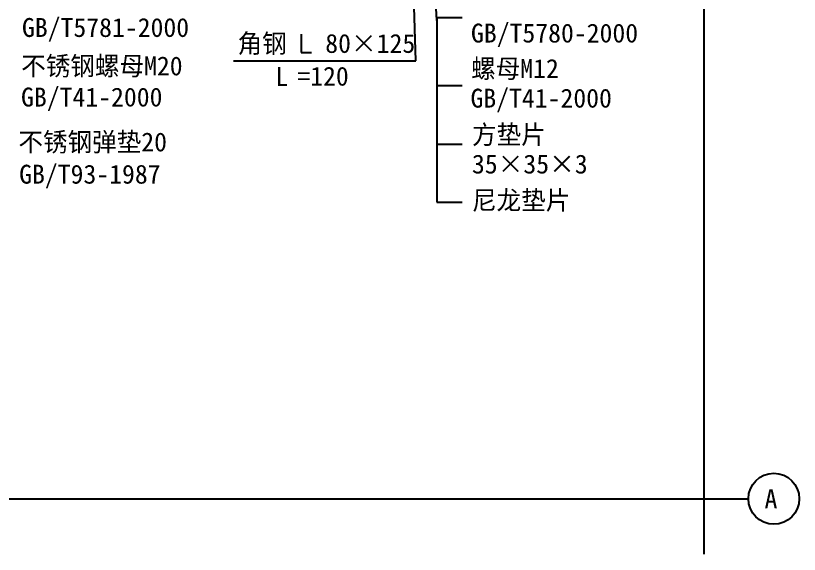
# Model space of a CAD drawing. Header units: metres. Extents: x 2349 to 5457, y 940 to 3258.
# Drawn here: x 4361 to 5419, y 1291 to 2018 of the extents above; entities that cross this region are included whole.
import ezdxf

# ---------------------------------------------------------------- set-up
doc = ezdxf.new("R2010")
doc.units = ezdxf.units.M
for name, color, linetype in [('212', 2, 'Continuous'), ('BZX', 1, 'Continuous'), ('CSX', 3, 'Continuous'), ('DHX', 4, 'Continuous'), ('SDH', 7, 'Continuous'), ('TXT', 2, 'Continuous')]:
    doc.layers.add(name, color=color, linetype=linetype)

msp = doc.modelspace()

# ---------------------------------------------------------------- linework, layer by layer
for p, q in [((4746.36, 1992.62), (4746.36, 1967.87)), ((4746.36, 1967.87), (4760.6, 1967.87))]:
    msp.add_line(p, q)
at = {"layer": 'BZX'}
for p, q in [((4901.06, 1956.85), (4886.99, 2448.49)), ((4929.38, 2011.22), (4909.31, 2425.5)), ((4929.38, 2015.25), (4929.38, 1765.99))]:
    msp.add_line(p, q, dxfattribs=at)
msp.add_circle((5384.25, 1365.93, -44000), 34.4, dxfattribs=at)
at = {"layer": 'CSX'}
for p, q in [((4929.38, 2015.25), (4963.93, 2015.25)), ((4655.19, 1956.85), (4901.06, 1956.85)), ((4929.38, 1923.55), (4963.93, 1923.55)), ((4929.38, 1844.44), (4963.93, 1844.44)), ((4929.38, 1765.99), (4963.93, 1765.99))]:
    msp.add_line(p, q, dxfattribs=at)
at = {"layer": 'DHX'}
msp.add_line((2398.61, 1365.93, -44000), (5349.85, 1365.93, -44000), dxfattribs=at)
at = {"layer": 'SDH'}
msp.add_line((5289.85, 2686.53), (5289.85, 1291), dxfattribs=at)

# ---------------------------------------------------------------- texts
at = {"layer": '212'}
msp.add_text('L', height=25.5, dxfattribs=at).set_placement((4711.72, 1922.94))
at = {"layer": 'TXT'}
for s, p in [('GB/T5781-2000', (4369.84, 1989.06, -44000)), ('GB/T5780-2000', (4975.65, 1981.53, -44000)), ('角钢   80×125', (4660.67, 1967.56)), ('不锈钢螺母M20', (4368.76, 1937.2)), ('螺母M12', (4975.82, 1933.71)), ('=120', (4741.34, 1923.33, -44000)), ('GB/T41-2000', (4368.56, 1895.2, -44000)), ('GB/T41-2000', (4974.95, 1893.73, -44000)), ('方垫片', (4977.05, 1844.49)), ('不锈钢弹垫20', (4365.02, 1834.62)), ('35×35×3', (4976.94, 1804.83, -44000)), ('GB/T93-1987', (4366.04, 1791.14, -44000)), ('尼龙垫片', (4977.05, 1755.92)), ('A', (5371.72, 1353.18, -44000))]:
    msp.add_text(s, height=25.5, dxfattribs=at).set_placement(p)

doc.saveas('drawing.dxf')
